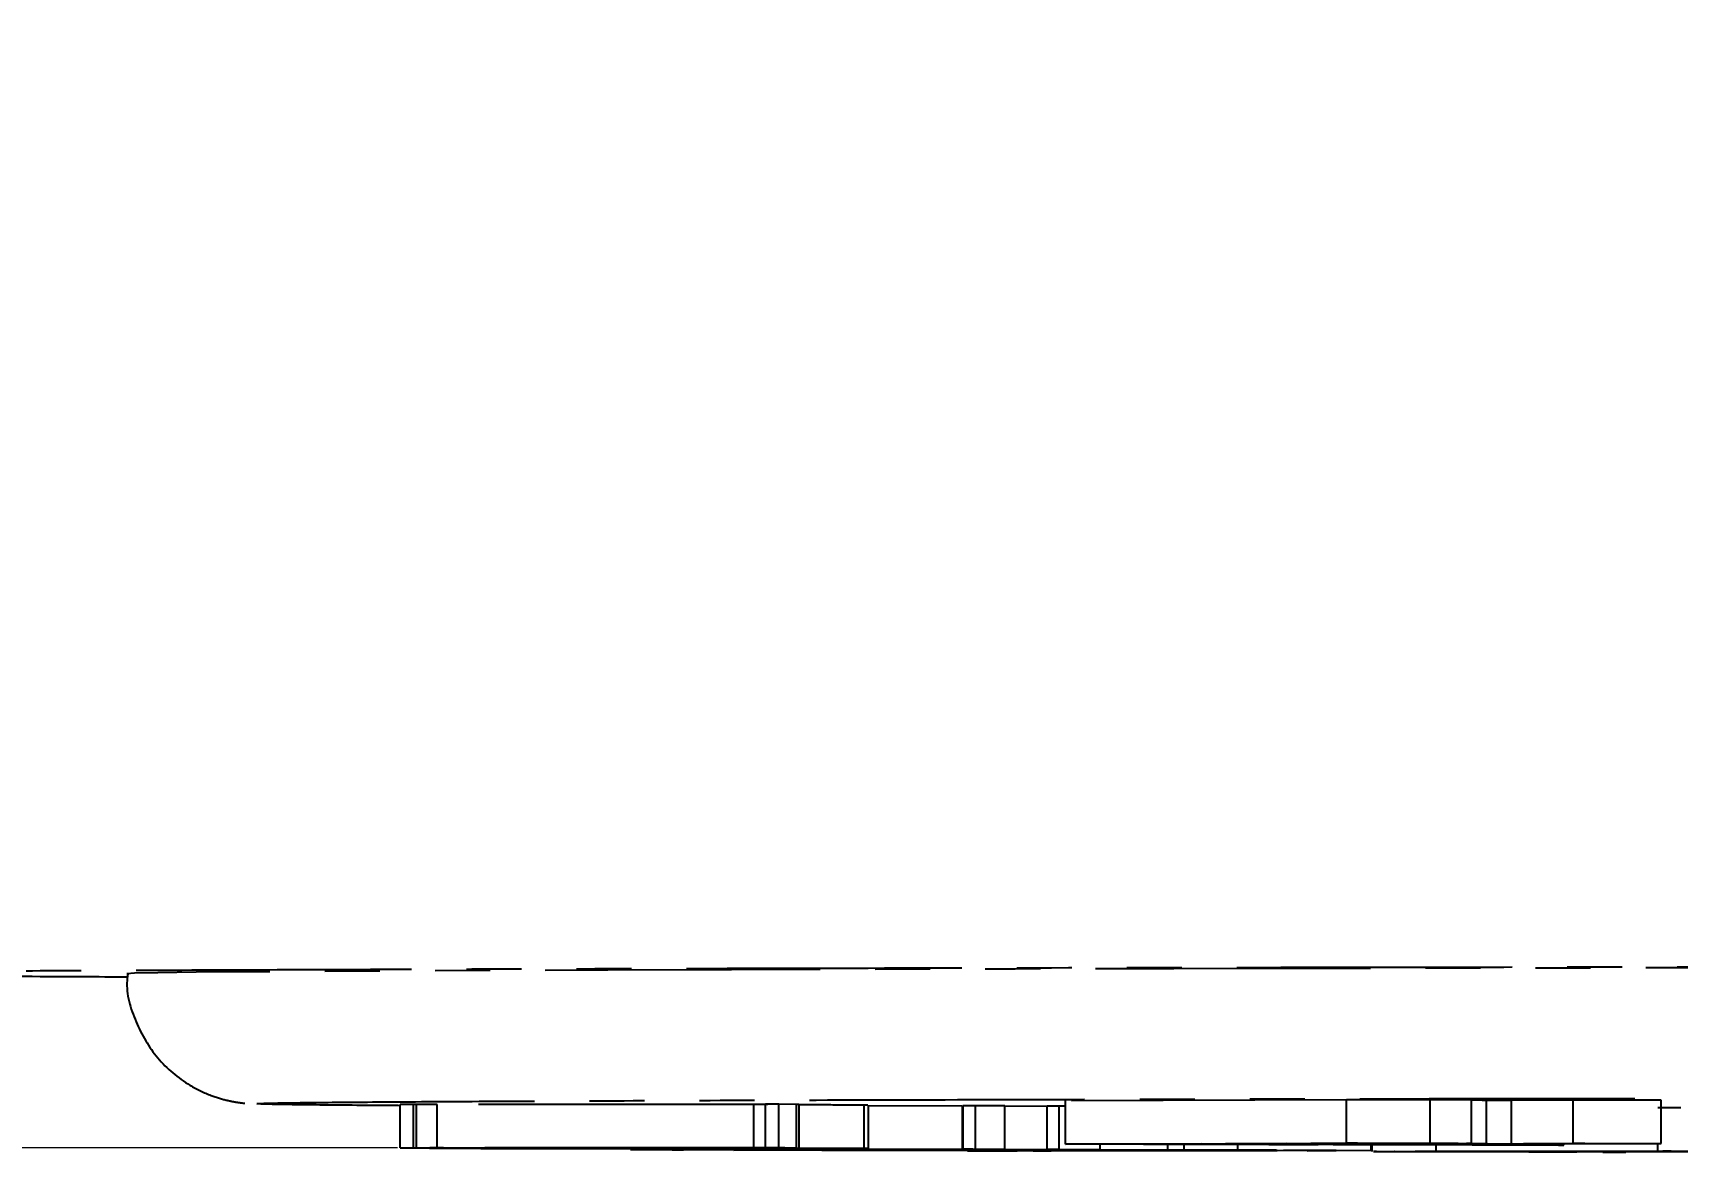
# Model space of a CAD drawing. Header units: millimetres. Extents: x 2085 to 4229, y 754 to 2271.
# Drawn here: x 2996.75 to 3034.7, y 864.65 to 890.47 of the extents above; entities that cross this region are included whole.
import ezdxf

# ---------------------------------------------------------------- set-up
doc = ezdxf.new("R2010")
doc.units = ezdxf.units.MM
doc.linetypes.add('PHANTOM', pattern=[12.7, 6.35, -1.27, 1.27, -1.27, 1.27, -1.27])
doc.layers.add('AM_5', color=3, linetype='Continuous', lineweight=25)
doc.styles.add('SLDTEXTSTYLE1', font='txt.shx', dxfattribs={"width": 0.7, "bigfont": 'gbcbig.shx'})
doc.dimstyles.new('SLDDIMSTYLE12$0', dxfattribs={"dimtxt": 12, "dimasz": 10, "dimexe": 0, "dimexo": 0.0625, "dimgap": 0.875, "dimtad": 1, "dimdec": 1, "dimlfac": 1.8, "dimrnd": 1e-09, "dimzin": 12, "dimdsep": 46, "dimtxsty": 'SLDTEXTSTYLE1', "dimcen": 0.09, "dimdle": 8.16, "dimclrd": 3, "dimclre": 3, "dimadec": 0, "dimazin": 3, "dimtfac": 1, "dimtdec": 1, "dimtofl": 0, "dimtmove": 0, "dimatfit": 3, "dimfxl": 0, "dimfrac": 2, "dimtolj": 1, "dimlwd": 5, "dimlwe": 5, "dimarcsym": 0})

# ---------------------------------------------------------------- blocks, each defined once
blk = doc.blocks.new('*D73')
at = {"layer": 'AM_5', "color": 3, "lineweight": 5, "transparency": 16777216}
blk.add_line((3006.059, 909.825), (2876.605, 909.825), dxfattribs=at)
at = {"layer": 'AM_5', "color": 3, "linetype": 'Continuous', "lineweight": 5, "transparency": 16777216}
for p, q in [((2876.605, 899.825), (2876.605, 874.753)), ((3005.163, 864.753), (2876.605, 864.753))]:
    blk.add_line(p, q, dxfattribs=at)
at = {"layer": 'AM_5', "color": 3, "transparency": 16777216}
for points in [[(2874.939, 899.825), (2878.272, 899.825), (2876.605, 909.825)], [(2874.939, 874.753), (2878.272, 874.753), (2876.605, 864.753)]]:
    blk.add_solid(points, dxfattribs=at)
at = {"layer": 'Defpoints', "color": 0, "transparency": 16777216}
for p in [(3006.121, 909.825), (2876.605, 864.753), (3005.226, 864.753)]:
    blk.add_point(p, dxfattribs=at)
at = {"layer": 'AM_5', "color": 0, "transparency": 16777216, "insert": (2869.73, 887.289), "char_height": 12, "attachment_point": 5, "rotation": 90, "style": 'SLDTEXTSTYLE1'}
blk.add_mtext('\\A1;45', dxfattribs=at)

msp = doc.modelspace()

# ---------------------------------------------------------------- linework, layer by layer
at = {"color": 7, "linetype": 'PHANTOM', "lineweight": 25}
for p, q in [((3001.921, 865.77), (3001.975, 865.772)), ((3005.532, 865.753), (3005.226, 865.753)), ((3005.226, 864.753), (3005.226, 865.753)), ((3005.596, 865.752), (3005.532, 865.753)), ((3005.532, 864.753), (3005.532, 865.753)), ((3005.596, 865.752), (3005.596, 864.752)), ((3013.386, 865.754), (3006.085, 865.751)), ((3006.085, 864.751), (3006.085, 865.751)), ((3013.386, 864.754), (3013.386, 865.754)), ((3013.964, 865.756), (3013.658, 865.756)), ((3013.658, 864.756), (3013.658, 865.756)), ((3014.374, 865.751), (3013.964, 865.756)), ((3013.964, 864.756), (3013.964, 865.756)), ((3014.43, 865.749), (3014.374, 865.751)), ((3014.374, 864.751), (3014.374, 865.751)), ((3014.433, 864.749), (3014.433, 865.749)), ((3015.934, 864.738), (3015.934, 865.738)), ((3016.037, 864.736), (3016.037, 865.736)), ((3018.202, 865.718), (3016.037, 865.716)), ((3018.202, 864.718), (3018.202, 865.718)), ((3018.494, 865.721), (3018.217, 865.72)), ((3018.217, 864.72), (3018.217, 865.72)), ((3019.18, 865.718), (3018.494, 865.721)), ((3018.494, 865.721), (3018.494, 864.721)), ((3019.18, 864.718), (3019.18, 865.718)), ((3020.157, 865.71), (3019.18, 865.709)), ((3020.434, 865.712), (3020.157, 865.712)), ((3020.157, 864.712), (3020.157, 865.712)), ((3020.579, 865.712), (3020.434, 865.712)), ((3020.434, 864.712), (3020.434, 865.712)), ((3027.069, 865.857), (3020.579, 865.836)), ((3020.579, 864.836), (3020.579, 865.836)), ((3029.001, 865.861), (3027.069, 865.86)), ((3027.069, 864.86), (3027.069, 865.86)), ((3029.001, 864.861), (3029.001, 865.861)), ((3029.954, 865.856), (3029.001, 865.856)), ((3029.954, 864.856), (3029.954, 865.856)), ((3030.873, 865.846), (3030.301, 865.846)), ((3030.301, 864.846), (3030.301, 865.846)), ((3032.301, 865.85), (3030.873, 865.846)), ((3030.873, 864.846), (3030.873, 865.846)), ((3034.328, 865.855), (3032.301, 865.854)), ((3032.301, 864.854), (3032.301, 865.854)), ((3034.328, 864.855), (3034.328, 865.855)), ((3020.579, 864.836), (3027.321, 864.857)), ((3021.447, 864.837), (3020.579, 864.836)), ((3021.38, 864.708), (3021.38, 864.837)), ((3023.72, 864.845), (3022.22, 864.84)), ((3022.385, 864.836), (3022.385, 864.84)), ((3022.385, 864.836), (3022.387, 864.836)), ((3022.387, 864.836), (3022.387, 864.84)), ((3022.944, 864.704), (3022.944, 864.836)), ((3023.324, 864.701), (3023.324, 864.836)), ((3028.351, 864.838), (3023.72, 864.845)), ((3025.69, 864.851), (3024.272, 864.846)), ((3024.272, 864.846), (3028.903, 864.839)), ((3024.557, 864.698), (3024.557, 864.836)), ((3025.272, 864.831), (3026.417, 864.832)), ((3030.321, 864.844), (3025.69, 864.851)), ((3025.806, 864.838), (3025.806, 864.841)), ((3029.001, 864.861), (3026.242, 864.852)), ((3026.242, 864.852), (3029.9, 864.847)), ((3026.367, 864.836), (3026.367, 864.841)), ((3026.417, 864.832), (3026.417, 864.841)), ((3026.417, 864.832), (3028.351, 864.838)), ((3034.328, 864.855), (3026.759, 864.831)), ((3027.069, 864.86), (3029.001, 864.861)), ((3027.321, 864.857), (3027.069, 864.86)), ((3027.635, 864.69), (3027.635, 864.834)), ((3027.65, 864.834), (3027.65, 864.666)), ((3028.269, 864.856), (3028.269, 864.859)), ((3028.269, 864.856), (3029.954, 864.856)), ((3028.903, 864.846), (3028.903, 864.839)), ((3028.903, 864.839), (3030.321, 864.844)), ((3029.13, 864.839), (3029.13, 864.673)), ((3030.301, 864.846), (3030.873, 864.846)), ((3030.873, 864.846), (3032.569, 864.851)), ((3032.081, 864.816), (3031.849, 864.816)), ((3032.081, 864.816), (3032.081, 864.848)), ((3032.301, 864.854), (3034.328, 864.855)), ((3032.569, 864.851), (3032.301, 864.854)), ((3034.254, 864.677), (3034.254, 864.854)), ((3005.617, 864.748), (3005.226, 864.753)), ((3005.226, 864.753), (3005.532, 864.753)), ((3005.532, 864.753), (3005.596, 864.752)), ((3005.907, 864.748), (3005.923, 864.748)), ((3006.085, 864.751), (3013.386, 864.754)), ((3013.532, 864.752), (3006.231, 864.749)), ((3007.079, 864.75), (3007.079, 864.734)), ((3010.531, 864.744), (3010.531, 864.751)), ((3011.488, 864.708), (3010.542, 864.712)), ((3010.542, 864.712), (3010.82, 864.712)), ((3010.82, 864.712), (3011.008, 864.712)), ((3011.766, 864.708), (3011.488, 864.708)), ((3011.577, 864.709), (3011.766, 864.708)), ((3011.59, 864.711), (3018.202, 864.718)), ((3017.974, 864.717), (3011.733, 864.711)), ((3011.766, 864.708), (3011.766, 864.711)), ((3012.931, 864.702), (3018.022, 864.717)), ((3012.931, 864.702), (3012.931, 864.712)), ((3013.074, 864.702), (3012.931, 864.702)), ((3020.332, 864.709), (3013.074, 864.702)), ((3013.713, 864.755), (3013.658, 864.756)), ((3013.658, 864.756), (3013.964, 864.756)), ((3013.964, 864.756), (3014.374, 864.751)), ((3014.374, 864.751), (3014.356, 864.749)), ((3019.18, 864.718), (3014.732, 864.704)), ((3014.732, 864.704), (3014.78, 864.704)), ((3014.78, 864.704), (3020.19, 864.71)), ((3014.78, 864.704), (3014.78, 864.704)), ((3014.932, 864.704), (3014.932, 864.696)), ((3015.276, 864.693), (3014.969, 864.695)), ((3017.545, 864.706), (3017.545, 864.704)), ((3018.022, 864.717), (3017.974, 864.717)), ((3018.217, 864.72), (3018.494, 864.721)), ((3018.359, 864.72), (3018.217, 864.72)), ((3020.005, 864.68), (3018.319, 864.685)), ((3018.319, 864.685), (3018.562, 864.685)), ((3018.494, 864.721), (3019.18, 864.718)), ((3018.562, 864.685), (3018.855, 864.684)), ((3019.469, 864.684), (3025.133, 864.694)), ((3019.957, 864.681), (3020.248, 864.68)), ((3025.613, 864.692), (3019.99, 864.683)), ((3020.248, 864.68), (3020.005, 864.68)), ((3020.346, 864.711), (3020.157, 864.712)), ((3020.157, 864.712), (3020.434, 864.712)), ((3020.182, 864.695), (3020.182, 864.709)), ((3020.19, 864.71), (3020.19, 864.712)), ((3020.248, 864.68), (3020.248, 864.683)), ((3020.434, 864.712), (3021.38, 864.708)), ((3021.103, 864.708), (3020.914, 864.709)), ((3021.38, 864.708), (3021.103, 864.708)), ((3022.729, 864.696), (3024.557, 864.698)), ((3022.883, 864.696), (3022.729, 864.696)), ((3024.557, 864.698), (3027.635, 864.69)), ((3026.358, 864.687), (3026.156, 864.687)), ((3027.635, 864.69), (3026.358, 864.687)), ((3031.277, 864.657), (3031.459, 864.658)), ((3033.335, 864.654), (3031.277, 864.657)), ((3031.459, 864.658), (3031.757, 864.657)), ((3032.383, 864.657), (3036.658, 864.67)), ((3035.042, 864.662), (3033.069, 864.656)), ((3033.215, 864.655), (3033.215, 864.657)), ((3033.215, 864.655), (3033.516, 864.655)), ((3033.516, 864.655), (3033.335, 864.654)), ((3033.516, 864.655), (3033.516, 864.658))]:
    msp.add_line(p, q, dxfattribs=at)
at = {"color": 7, "linetype": 'PHANTOM', "lineweight": 25, "flags": 128}
msp.add_lwpolyline([(3141.921, 868.77), (3141.876, 868.775), (3141.52, 868.786), (3140.81, 868.797), (3139.749, 868.807), (3138.343, 868.818), (3136.598, 868.828), (3134.524, 868.838), (3132.13, 868.847), (3129.429, 868.856), (3126.434, 868.865), (3123.16, 868.873), (3119.623, 868.881), (3115.841, 868.888), (3111.833, 868.895), (3107.618, 868.9), (3103.218, 868.906), (3098.655, 868.91), (3093.951, 868.914), (3089.129, 868.917), (3084.215, 868.92), (3079.232, 868.922), (3074.205, 868.923), (3069.159, 868.923), (3064.119, 868.922), (3059.111, 868.921), (3054.159, 868.919), (3049.288, 868.916), (3044.523, 868.912), (3039.886, 868.908), (3035.402, 868.903), (3031.092, 868.898), (3026.978, 868.891), (3023.08, 868.884), (3019.419, 868.877), (3016.011, 868.869), (3012.874, 868.861), (3010.024, 868.852), (3007.475, 868.842), (3005.24, 868.833), (3003.329, 868.823), (3001.753, 868.812), (3000.518, 868.802), (2999.632, 868.791), (2999.099, 868.781), (2998.921, 868.77), (2998.921, 868.77)], dxfattribs=at)
at = {"color": 7, "linetype": 'PHANTOM', "lineweight": 25}
for points, knots in [([(3056.287, 868.936), (3053.791, 868.935), (3048.754, 868.933), (3041.377, 868.927), (3034.135, 868.92), (3027.156, 868.912), (3020.553, 868.901), (3014.459, 868.89), (3008.967, 868.877), (3004.155, 868.862), (3000.092, 868.847), (2996.823, 868.832), (2994.284, 868.816), (2993.222, 868.805), (2992.695, 868.8)], [0, 0, 0, 0, 0.079959, 0.161371, 0.244142, 0.328893, 0.414217, 0.5, 0.585778, 0.671102, 0.755858, 0.838624, 0.920039, 1, 1, 1, 1]), ([(2992.695, 868.74), (2993.227, 868.734), (2994.301, 868.724), (2996.436, 868.71), (2998.239, 868.702), (2998.935, 868.698)], [0, 0, 0, 0, 0.376395, 0.759633, 1, 1, 1, 1]), ([(2998.942, 868.767), (2998.935, 868.716), (2998.886, 868.341), (2999.102, 867.64), (2999.59, 866.791), (3000.246, 866.241), (3000.833, 865.96), (3001.244, 865.84), (3001.529, 865.792), (3001.599, 865.786), (3001.641, 865.782)], [0, 0, 0, 0, 0.030661, 0.221524, 0.412563, 0.604262, 0.714262, 0.802035, 0.882755, 1, 1, 1, 1]), ([(3005.226, 865.725), (3005.007, 865.727), (3004.052, 865.733), (3003.022, 865.743), (3002.079, 865.757), (3001.974, 865.765), (3001.921, 865.77)], [0, 0, 0, 0, 0.093549, 0.407564, 0.703776, 1, 1, 1, 1]), ([(3001.975, 865.772), (3002.023, 865.776), (3002.13, 865.784), (3002.999, 865.797), (3004.48, 865.81), (3006.656, 865.824), (3009.486, 865.837), (3013, 865.85), (3017.154, 865.862), (3021.898, 865.874), (3027.159, 865.884), (3032.851, 865.893), (3038.873, 865.9), (3045.097, 865.906), (3051.462, 865.911), (3057.815, 865.914), (3064.153, 865.916), (3070.421, 865.917), (3076.688, 865.916), (3083.027, 865.914), (3089.379, 865.911), (3095.745, 865.906), (3101.968, 865.9), (3107.991, 865.893), (3113.683, 865.884), (3118.944, 865.874), (3123.688, 865.862), (3127.842, 865.85), (3131.356, 865.837), (3134.186, 865.824), (3136.361, 865.81), (3137.842, 865.797), (3138.714, 865.784), (3138.821, 865.776), (3138.868, 865.772)], [0, 0, 0, 0, 0.023828, 0.053273, 0.084485, 0.115699, 0.147957, 0.180726, 0.213842, 0.247136, 0.28043, 0.313546, 0.346314, 0.378573, 0.409785, 0.440999, 0.470442, 0.499888, 0.529332, 0.558778, 0.58999, 0.621203, 0.653462, 0.68623, 0.719347, 0.752641, 0.785934, 0.819051, 0.851819, 0.884078, 0.915289, 0.946503, 0.975948, 1, 1, 1, 1]), ([(3006.085, 865.751), (3006.017, 865.751), (3005.916, 865.751), (3005.786, 865.751), (3005.704, 865.751), (3005.633, 865.752), (3005.61, 865.752), (3005.596, 865.752)], [0, 0, 0, 0, 0.282258, 0.415886, 0.550305, 0.716557, 1, 1, 1, 1]), ([(3013.714, 865.755), (3013.716, 865.755), (3013.721, 865.754), (3013.675, 865.754), (3013.584, 865.754), (3013.479, 865.754), (3013.406, 865.754), (3013.386, 865.754)], [0, 0, 0, 0, 0.132695, 0.344902, 0.557282, 0.875523, 1, 1, 1, 1]), ([(3015.934, 865.738), (3015.804, 865.738), (3015.56, 865.74), (3014.959, 865.741), (3014.559, 865.741), (3014.433, 865.741)], [0, 0, 0, 0, 0.440415, 0.822801, 1, 1, 1, 1]), ([(3016.017, 865.736), (3016.012, 865.737), (3016.005, 865.737), (3015.945, 865.738), (3015.934, 865.738)], [0, 0, 0, 0, 0.8307195, 1, 1, 1, 1]), ([(3030.301, 865.846), (3030.266, 865.847), (3030.204, 865.848), (3030.078, 865.85), (3029.993, 865.851), (3029.954, 865.852)], [0, 0, 0, 0, 0.408182, 0.725272, 1, 1, 1, 1]), ([(3034.783, 865.675), (3034.768, 865.675), (3034.671, 865.676), (3034.445, 865.676), (3034.254, 865.677)], [0, 0, 0, 0, 0.156668, 1, 1, 1, 1]), ([(3022.22, 864.84), (3022.129, 864.84), (3021.946, 864.839), (3021.672, 864.838), (3021.529, 864.837), (3021.447, 864.837)], [0, 0, 0, 0, 0.297154, 0.594531, 1, 1, 1, 1]), ([(3025.634, 864.835), (3025.337, 864.835), (3024.746, 864.836), (3023.652, 864.836), (3022.866, 864.836), (3022.385, 864.836)], [0, 0, 0, 0, 0.280043, 0.559301, 1, 1, 1, 1]), ([(3022.387, 864.836), (3022.697, 864.837), (3023.317, 864.837), (3024.174, 864.838), (3024.856, 864.838), (3025.373, 864.838), (3025.657, 864.838), (3025.788, 864.838), (3025.806, 864.838)], [0, 0, 0, 0, 0.2778733, 0.555831, 0.7571621, 0.8707407, 0.982618, 1, 1, 1, 1]), ([(3031.849, 864.816), (3031.593, 864.818), (3030.974, 864.821), (3028.715, 864.826), (3026.594, 864.829), (3025.272, 864.831)], [0, 0, 0, 0, 0.209452, 0.506883, 1, 1, 1, 1]), ([(3026.443, 864.835), (3026.425, 864.835), (3026.389, 864.835), (3026.264, 864.835), (3026.084, 864.835), (3025.858, 864.835), (3025.709, 864.835), (3025.634, 864.835)], [0, 0, 0, 0, 0.087606, 0.17564, 0.445063, 0.721294, 1, 1, 1, 1]), ([(3025.806, 864.838), (3025.956, 864.837), (3026.209, 864.837), (3026.37, 864.836), (3026.443, 864.836), (3026.479, 864.835), (3026.454, 864.835), (3026.443, 864.835)], [0, 0, 0, 0, 0.4076992, 0.6900828, 0.8437541, 0.9341612, 1, 1, 1, 1]), ([(3026.759, 864.831), (3027.31, 864.83), (3028.328, 864.829), (3029.697, 864.826), (3031.117, 864.823), (3031.806, 864.819), (3032.042, 864.817), (3032.081, 864.816)], [0, 0, 0, 0, 0.221372, 0.409276, 0.596404, 0.933221, 1, 1, 1, 1]), ([(3029.9, 864.847), (3029.707, 864.848), (3029.403, 864.851), (3028.881, 864.853), (3028.474, 864.855), (3028.269, 864.856)], [0, 0, 0, 0, 0.46227, 0.729265, 1, 1, 1, 1]), ([(3029.954, 864.856), (3029.898, 864.856), (3029.808, 864.855), (3029.86, 864.853), (3029.911, 864.852), (3029.936, 864.852)], [0, 0, 0, 0, 0.451045, 0.724772, 1, 1, 1, 1]), ([(3029.936, 864.852), (3029.994, 864.851), (3030.098, 864.85), (3030.222, 864.848), (3030.274, 864.847), (3030.301, 864.846)], [0, 0, 0, 0, 0.39149, 0.695584, 1, 1, 1, 1]), ([(3005.596, 864.752), (3005.614, 864.752), (3005.64, 864.751), (3005.735, 864.751), (3005.83, 864.751), (3005.95, 864.751), (3006.039, 864.751), (3006.085, 864.751)], [0, 0, 0, 0, 0.35696, 0.506296, 0.628832, 0.807113, 1, 1, 1, 1]), ([(3010.807, 864.742), (3010.139, 864.742), (3009.077, 864.741), (3007.683, 864.742), (3006.749, 864.743), (3006.037, 864.745), (3005.739, 864.747), (3005.636, 864.748), (3005.617, 864.748)], [0, 0, 0, 0, 0.298114, 0.474394, 0.620068, 0.765882, 0.956507, 1, 1, 1, 1]), ([(3006.231, 864.749), (3006.181, 864.749), (3006.093, 864.749), (3005.992, 864.749), (3005.929, 864.749), (3005.92, 864.749), (3005.915, 864.749)], [0, 0, 0, 0, 0.290202, 0.50382, 0.763034, 1, 1, 1, 1]), ([(3005.923, 864.748), (3006.017, 864.747), (3006.197, 864.746), (3006.874, 864.744), (3007.89, 864.743), (3009.158, 864.743), (3010.093, 864.744), (3010.531, 864.744)], [0, 0, 0, 0, 0.1795953, 0.3437589, 0.4958271, 0.7636966, 1, 1, 1, 1]), ([(3007.11, 864.734), (3007.102, 864.734), (3007.06, 864.734), (3007.354, 864.736), (3008.038, 864.738), (3009.256, 864.74), (3010.253, 864.741), (3010.745, 864.741)], [0, 0, 0, 0, 0.036608, 0.183936, 0.408772, 0.708665, 1, 1, 1, 1]), ([(3012.407, 864.729), (3011.752, 864.729), (3010.639, 864.728), (3009.138, 864.728), (3008.15, 864.729), (3007.475, 864.731), (3007.274, 864.732), (3007.169, 864.732)], [0, 0, 0, 0, 0.333285, 0.566687, 0.735011, 0.863042, 1, 1, 1, 1]), ([(3007.47, 864.732), (3007.439, 864.733), (3007.38, 864.733), (3007.571, 864.735), (3008.03, 864.736), (3009.175, 864.738), (3010.279, 864.738), (3011.028, 864.739)], [0, 0, 0, 0, 0.098439, 0.192959, 0.327087, 0.54288, 1, 1, 1, 1]), ([(3012.124, 864.731), (3011.479, 864.731), (3010.488, 864.73), (3009.2, 864.73), (3008.419, 864.73), (3007.886, 864.731), (3007.592, 864.732), (3007.502, 864.732), (3007.47, 864.732)], [0, 0, 0, 0, 0.386905, 0.593845, 0.741486, 0.842547, 0.944349, 1, 1, 1, 1]), ([(3010.531, 864.744), (3011.191, 864.744), (3012.145, 864.745), (3013.231, 864.746), (3013.815, 864.747), (3013.979, 864.748), (3014.062, 864.749)], [0, 0, 0, 0, 0.452303, 0.653993, 0.826668, 1, 1, 1, 1]), ([(3010.745, 864.741), (3011.401, 864.741), (3012.52, 864.742), (3014, 864.741), (3014.971, 864.741), (3015.627, 864.739), (3015.828, 864.738), (3015.934, 864.738)], [0, 0, 0, 0, 0.335879, 0.572344, 0.731569, 0.859032, 1, 1, 1, 1]), ([(3014.347, 864.748), (3014.231, 864.747), (3013.998, 864.745), (3013.166, 864.744), (3012.054, 864.742), (3011.203, 864.742), (3010.807, 864.742)], [0, 0, 0, 0, 0.221306, 0.442951, 0.740483, 1, 1, 1, 1]), ([(3011.008, 864.712), (3011.05, 864.711), (3011.109, 864.711), (3011.235, 864.711), (3011.35, 864.711), (3011.472, 864.711), (3011.551, 864.711), (3011.59, 864.711)], [0, 0, 0, 0, 0.3460999, 0.4934666, 0.642693, 0.8205684, 1, 1, 1, 1]), ([(3011.028, 864.739), (3011.676, 864.739), (3012.672, 864.74), (3013.961, 864.74), (3014.726, 864.739), (3015.233, 864.739), (3015.484, 864.738), (3015.561, 864.738), (3015.584, 864.737)], [0, 0, 0, 0, 0.397346, 0.609831, 0.759517, 0.858592, 0.95839, 1, 1, 1, 1]), ([(3011.733, 864.711), (3011.686, 864.71), (3011.607, 864.71), (3011.531, 864.71), (3011.498, 864.71), (3011.511, 864.71), (3011.555, 864.709), (3011.577, 864.709)], [0, 0, 0, 0, 0.227355, 0.388209, 0.549679, 0.776891, 1, 1, 1, 1]), ([(3015.584, 864.737), (3015.619, 864.737), (3015.687, 864.736), (3015.584, 864.735), (3015.286, 864.734), (3014.319, 864.733), (3013.166, 864.732), (3012.252, 864.731), (3012.124, 864.731)], [0, 0, 0, 0, 0.099013, 0.188639, 0.277978, 0.435263, 0.920804, 1, 1, 1, 1]), ([(3015.934, 864.738), (3015.99, 864.737), (3016.103, 864.736), (3015.824, 864.734), (3015.062, 864.732), (3013.885, 864.73), (3012.865, 864.729), (3012.407, 864.729)], [0, 0, 0, 0, 0.14267, 0.2869, 0.459199, 0.757548, 1, 1, 1, 1]), ([(3013.386, 864.754), (3013.458, 864.754), (3013.562, 864.754), (3013.668, 864.754), (3013.72, 864.754), (3013.734, 864.755), (3013.721, 864.755), (3013.713, 864.755)], [0, 0, 0, 0, 0.30393, 0.439412, 0.57524, 0.766538, 1, 1, 1, 1]), ([(3014.068, 864.751), (3014.049, 864.751), (3014.012, 864.751), (3013.917, 864.752), (3013.798, 864.752), (3013.704, 864.752), (3013.612, 864.752), (3013.556, 864.752), (3013.532, 864.752)], [0, 0, 0, 0, 0.292195, 0.587448, 0.712259, 0.818051, 0.924072, 1, 1, 1, 1]), ([(3014.086, 864.75), (3014.096, 864.75), (3014.115, 864.75), (3014.083, 864.751), (3014.068, 864.751)], [0, 0, 0, 0, 0.508302, 1, 1, 1, 1]), ([(3014.963, 864.696), (3014.958, 864.696), (3014.933, 864.697), (3015.34, 864.699), (3016.213, 864.702), (3017.092, 864.703), (3017.545, 864.704)], [0, 0, 0, 0, 0.075612, 0.323708, 0.651392, 1, 1, 1, 1]), ([(3020.719, 864.694), (3020.136, 864.693), (3019.144, 864.692), (3017.66, 864.691), (3016.589, 864.691), (3015.78, 864.692), (3015.446, 864.693), (3015.276, 864.693)], [0, 0, 0, 0, 0.333528, 0.567546, 0.735799, 0.864912, 1, 1, 1, 1]), ([(3015.538, 864.694), (3015.461, 864.694), (3015.314, 864.695), (3015.338, 864.696), (3015.609, 864.698), (3016.481, 864.7), (3017.437, 864.701), (3018.082, 864.702)], [0, 0, 0, 0, 0.098651, 0.191047, 0.328598, 0.547094, 1, 1, 1, 1]), ([(3020.182, 864.695), (3019.612, 864.695), (3018.738, 864.693), (3017.531, 864.692), (3016.735, 864.692), (3016.138, 864.693), (3015.752, 864.693), (3015.593, 864.694), (3015.538, 864.694)], [0, 0, 0, 0, 0.386956, 0.593793, 0.740338, 0.842099, 0.944778, 1, 1, 1, 1]), ([(3017.545, 864.704), (3018.13, 864.705), (3019.131, 864.706), (3020.6, 864.707), (3021.647, 864.706), (3022.436, 864.705), (3022.77, 864.705), (3022.944, 864.704)], [0, 0, 0, 0, 0.336368, 0.574645, 0.731944, 0.859761, 1, 1, 1, 1]), ([(3018.082, 864.702), (3018.655, 864.703), (3019.531, 864.704), (3020.761, 864.705), (3021.55, 864.705), (3022.131, 864.705), (3022.465, 864.704), (3022.6, 864.704), (3022.638, 864.704)], [0, 0, 0, 0, 0.397528, 0.607391, 0.759995, 0.859904, 0.960457, 1, 1, 1, 1]), ([(3018.202, 864.718), (3018.252, 864.718), (3018.333, 864.719), (3018.416, 864.719), (3018.448, 864.719), (3018.44, 864.719), (3018.392, 864.719), (3018.359, 864.72)], [0, 0, 0, 0, 0.2393069, 0.3883408, 0.5382316, 0.6776492, 1, 1, 1, 1]), ([(3018.855, 864.684), (3018.913, 864.684), (3018.994, 864.684), (3019.145, 864.684), (3019.27, 864.684), (3019.381, 864.684), (3019.445, 864.684), (3019.469, 864.684)], [0, 0, 0, 0, 0.362826, 0.512382, 0.662913, 0.871019, 1, 1, 1, 1]), ([(3019.99, 864.683), (3019.944, 864.682), (3019.87, 864.682), (3019.827, 864.682), (3019.831, 864.682), (3019.832, 864.682)], [0, 0, 0, 0, 0.535075, 0.860931, 1, 1, 1, 1]), ([(3019.833, 864.682), (3019.848, 864.682), (3019.875, 864.681), (3019.932, 864.681), (3019.957, 864.681)], [0, 0, 0, 0, 0.575503, 1, 1, 1, 1]), ([(3022.638, 864.704), (3022.719, 864.703), (3022.873, 864.703), (3022.907, 864.702), (3022.762, 864.7), (3022.048, 864.698), (3021.079, 864.697), (3020.28, 864.695), (3020.182, 864.695)], [0, 0, 0, 0, 0.099186, 0.189605, 0.279846, 0.434014, 0.930829, 1, 1, 1, 1]), ([(3020.19, 864.71), (3020.24, 864.71), (3020.321, 864.71), (3020.404, 864.71), (3020.436, 864.711), (3020.428, 864.711), (3020.379, 864.711), (3020.346, 864.711)], [0, 0, 0, 0, 0.239079, 0.388006, 0.537788, 0.677074, 1, 1, 1, 1]), ([(3020.914, 864.709), (3020.88, 864.709), (3020.821, 864.709), (3020.692, 864.709), (3020.572, 864.71), (3020.449, 864.71), (3020.373, 864.709), (3020.332, 864.709)], [0, 0, 0, 0, 0.282446, 0.488833, 0.649378, 0.810868, 1, 1, 1, 1]), ([(3023.287, 864.701), (3023.186, 864.7), (3022.911, 864.698), (3021.982, 864.695), (3021.112, 864.694), (3020.719, 864.694)], [0, 0, 0, 0, 0.242788, 0.658331, 1, 1, 1, 1]), ([(3025.247, 864.695), (3025.108, 864.695), (3024.901, 864.696), (3024.544, 864.696), (3024.051, 864.697), (3023.503, 864.696), (3023.054, 864.696), (3022.883, 864.696)], [0, 0, 0, 0, 0.240793, 0.359777, 0.461711, 0.794413, 1, 1, 1, 1]), ([(3022.944, 864.704), (3023.09, 864.704), (3023.312, 864.703), (3023.289, 864.702), (3023.282, 864.701)], [0, 0, 0, 0, 0.659487, 1, 1, 1, 1]), ([(3025.133, 864.694), (3025.172, 864.694), (3025.274, 864.694), (3025.383, 864.694), (3025.449, 864.694), (3025.463, 864.694), (3025.466, 864.694), (3025.448, 864.695), (3025.373, 864.695), (3025.297, 864.695), (3025.247, 864.695)], [0, 0, 0, 0, 0.166709, 0.438609, 0.487323, 0.517206, 0.541802, 0.578816, 0.723084, 1, 1, 1, 1]), ([(3026.445, 864.692), (3026.416, 864.692), (3026.33, 864.692), (3026.212, 864.693), (3026.11, 864.693), (3026.055, 864.693), (3026.026, 864.693), (3025.95, 864.693), (3025.81, 864.693), (3025.687, 864.692), (3025.613, 864.692)], [0, 0, 0, 0, 0.124093, 0.372351, 0.496838, 0.517541, 0.538485, 0.574939, 0.740211, 1, 1, 1, 1]), ([(3026.156, 864.687), (3026.34, 864.688), (3026.598, 864.689), (3026.768, 864.69), (3026.817, 864.69)], [0, 0, 0, 0, 0.710757, 1, 1, 1, 1]), ([(3026.824, 864.69), (3026.828, 864.69), (3026.842, 864.69), (3026.72, 864.691), (3026.553, 864.692), (3026.445, 864.692)], [0, 0, 0, 0, 0.096311, 0.412079, 1, 1, 1, 1]), ([(3027.695, 864.666), (3027.69, 864.666), (3027.672, 864.668), (3028.176, 864.671), (3028.807, 864.672), (3029.13, 864.673)], [0, 0, 0, 0, 0.156561, 0.568308, 1, 1, 1, 1]), ([(3028.448, 864.662), (3028.253, 864.662), (3027.869, 864.663), (3027.747, 864.664), (3027.687, 864.665)], [0, 0, 0, 0, 0.508513, 1, 1, 1, 1]), ([(3028.647, 864.662), (3028.528, 864.663), (3028.297, 864.663), (3028.147, 864.664), (3028.197, 864.666), (3028.71, 864.669), (3029.418, 864.671), (3029.889, 864.672)], [0, 0, 0, 0, 0.099003, 0.19276, 0.335178, 0.557829, 1, 1, 1, 1]), ([(3033.607, 864.665), (3033.152, 864.664), (3032.384, 864.662), (3031.055, 864.661), (3030.002, 864.661), (3029.116, 864.661), (3028.675, 864.661), (3028.448, 864.662)], [0, 0, 0, 0, 0.335274, 0.565807, 0.736276, 0.864906, 1, 1, 1, 1]), ([(3032.848, 864.667), (3032.409, 864.666), (3031.738, 864.664), (3030.722, 864.662), (3029.982, 864.662), (3029.397, 864.662), (3028.96, 864.662), (3028.743, 864.662), (3028.647, 864.662)], [0, 0, 0, 0, 0.388784, 0.594507, 0.742724, 0.84452, 0.93111, 1, 1, 1, 1]), ([(3029.13, 864.673), (3029.588, 864.674), (3030.366, 864.676), (3031.684, 864.678), (3032.71, 864.678), (3033.574, 864.678), (3034.021, 864.677), (3034.254, 864.677)], [0, 0, 0, 0, 0.337884, 0.573603, 0.730566, 0.85906, 1, 1, 1, 1]), ([(3029.889, 864.672), (3030.332, 864.673), (3031.003, 864.675), (3032.053, 864.676), (3032.782, 864.677), (3033.378, 864.677), (3033.774, 864.677), (3033.965, 864.676), (3034.023, 864.676)], [0, 0, 0, 0, 0.39949, 0.604579, 0.758371, 0.856867, 0.955984, 1, 1, 1, 1]), ([(3031.757, 864.657), (3031.829, 864.657), (3031.928, 864.657), (3032.077, 864.657), (3032.185, 864.657), (3032.295, 864.657), (3032.352, 864.657), (3032.383, 864.657)], [0, 0, 0, 0, 0.3451215, 0.47825, 0.6125433, 0.7923859, 1, 1, 1, 1]), ([(3034.023, 864.676), (3034.145, 864.676), (3034.376, 864.675), (3034.552, 864.674), (3034.579, 864.673), (3034.231, 864.671), (3033.542, 864.669), (3032.941, 864.667), (3032.848, 864.667)], [0, 0, 0, 0, 0.099608, 0.189208, 0.278687, 0.431625, 0.91232, 1, 1, 1, 1]), ([(3033.069, 864.656), (3033.04, 864.656), (3032.992, 864.656), (3032.975, 864.656), (3033.014, 864.655), (3033.096, 864.655), (3033.18, 864.655), (3033.215, 864.655)], [0, 0, 0, 0, 0.2392653, 0.3980718, 0.5583573, 0.8110269, 1, 1, 1, 1]), ([(3035.033, 864.671), (3034.874, 864.67), (3034.58, 864.668), (3033.913, 864.666), (3033.607, 864.665)], [0, 0, 0, 0, 0.5415287, 1, 1, 1, 1]), ([(3034.254, 864.677), (3034.454, 864.676), (3034.854, 864.675), (3035.107, 864.674), (3035.066, 864.673), (3035.051, 864.673)], [0, 0, 0, 0, 0.3813, 0.766294, 1, 1, 1, 1])]:
    msp.add_open_spline(points, degree=3, knots=knots, dxfattribs=at)

# ---------------------------------------------------------------- dimensions: what is measured, and where the dimension line sits
at = {"layer": 'AM_5'}
dim = msp.add_linear_dim(base=(2876.605, 864.753), p1=(3006.121, 909.825), p2=(3005.226, 864.753), angle=90, text='45', dimstyle='SLDDIMSTYLE12$0', override={"dimlfac": 1, "dimpost": ''}, dxfattribs=at)
dim.commit()
dim.dimension.update_dxf_attribs({"geometry": '*D73', "text_midpoint": (2869.73, 887.289)})

doc.saveas('drawing.dxf')
